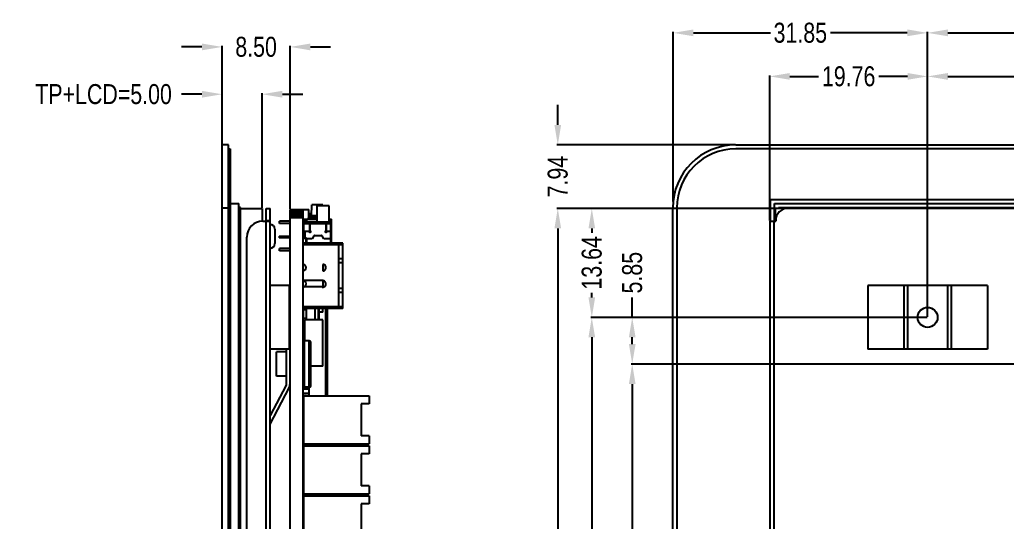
# Model space of a CAD drawing. Header units: inches. Extents: x -36 to 490, y -51 to 98.
# Drawn here: x 206.1 to 329.7, y 22.2 to 85 of the extents above; entities that cross this region are included whole.
import ezdxf

# ---------------------------------------------------------------- set-up
doc = ezdxf.new("R2010")
doc.units = ezdxf.units.IN
doc.header["$LTSCALE"] = 1.21
doc.header["$MEASUREMENT"] = 0
doc.header["$PDMODE"] = 3
doc.header["$PDSIZE"] = 0.3125
doc.layers.get('0').update_dxf_attribs({"linetype": 'CONTINUOUS'})
doc.layers.get('Defpoints').update_dxf_attribs({"linetype": 'CONTINUOUS'})
doc.layers.add('02___PRT_ALL_AXES', color=7, linetype='CONTINUOUS')
doc.layers.add('DIM', color=3, linetype='CONTINUOUS')
doc.styles.get("Standard").update_dxf_attribs({"font": 'txt', "width": 0.8})
doc.dimstyles.get("Standard").update_dxf_attribs({"dimtxt": 0.15625, "dimasz": 0.1875, "dimexe": 0.125, "dimexo": 0.0625, "dimgap": 0.09, "dimtad": 0, "dimtih": 1, "dimtoh": 1, "dimzin": 4, "dimdsep": 46, "dimtxsty": 'Standard', "dimblk": '_FILLED', "dimblk1": '_FILLED', "dimblk2": '_FILLED', "dimcen": 0.09, "dimazin": 1, "dimtp": 0.01, "dimtm": 0.01, "dimtfac": 1, "dimtofl": 0, "dimtmove": 0, "dimatfit": 3, "dimldrblk": '_FILLED', "dimfxl": 1, "dimtolj": 1, "dimtzin": 4, "dimarcsym": 0})

# ---------------------------------------------------------------- blocks, each defined once
blk = doc.blocks.new('_FILLED')
at = {"color": 0, "linetype": 'ByBlock'}
blk.add_solid([(0, 0), (-1, 0.167), (-1, -0.167)], dxfattribs=at)
blk = doc.blocks.new('*D61')
at = {"layer": 'Defpoints', "color": 0}
for p in [(231.4, 75.71), (231.4, 69.37), (236.4, 61.42)]:
    blk.add_point(p, dxfattribs=at)
at = {"layer": 'DIM', "color": 0, "lineweight": -2}
for p, q in [((228.86, 75.71), (226.32, 75.71)), ((231.4, 69.43), (231.4, 75.83)), ((236.4, 61.49), (236.4, 75.83)), ((238.94, 75.71), (241.48, 75.71))]:
    blk.add_line(p, q, dxfattribs=at)
at = {"layer": 'DIM', "color": 0, "lineweight": -2, "xscale": 2.54, "yscale": 2.54, "zscale": 2.54}
blk.add_blockref('_FILLED', (231.4, 75.71), dxfattribs=at)
at = {"layer": 'DIM', "color": 0, "lineweight": -2, "xscale": 2.54, "yscale": 2.54, "zscale": 2.54, "rotation": 180}
blk.add_blockref('_FILLED', (236.4, 75.71), dxfattribs=at)
at = {"layer": 'DIM', "color": 0, "insert": (216.56, 75.71), "char_height": 2.5, "attachment_point": 5, "line_spacing_factor": 2.5}
blk.add_mtext('\\A1;TP+LCD=5.00', dxfattribs=at)
blk = doc.blocks.new('*D62')
at = {"layer": 'Defpoints', "color": 0}
for p in [(231.4, 81.63), (231.4, 69.37), (239.9, 61.27)]:
    blk.add_point(p, dxfattribs=at)
at = {"layer": 'DIM', "color": 0, "lineweight": -2}
for p, q in [((228.86, 81.63), (226.32, 81.63)), ((231.4, 69.43), (231.4, 81.76)), ((239.9, 61.34), (239.9, 81.76)), ((242.44, 81.63), (244.98, 81.63))]:
    blk.add_line(p, q, dxfattribs=at)
at = {"layer": 'DIM', "color": 0, "lineweight": -2, "xscale": 2.54, "yscale": 2.54, "zscale": 2.54}
blk.add_blockref('_FILLED', (231.4, 81.63), dxfattribs=at)
at = {"layer": 'DIM', "color": 0, "lineweight": -2, "xscale": 2.54, "yscale": 2.54, "zscale": 2.54, "rotation": 180}
blk.add_blockref('_FILLED', (239.9, 81.63), dxfattribs=at)
at = {"layer": 'DIM', "color": 0, "insert": (235.65, 81.63), "char_height": 2.5, "attachment_point": 5, "line_spacing_factor": 2.5}
blk.add_mtext('\\A1;8.50', dxfattribs=at)
blk = doc.blocks.new('*D64')
at = {"layer": 'Defpoints', "color": 0}
for p in [(287.85, 83.39), (287.85, 62.24), (319.7, 47.79)]:
    blk.add_point(p, dxfattribs=at)
at = {"layer": 'DIM', "color": 0, "lineweight": -2}
for p, q in [((287.85, 62.3), (287.85, 83.51)), ((290.39, 83.39), (300.02, 83.39)), ((317.16, 83.39), (307.53, 83.39)), ((319.7, 47.85), (319.7, 83.51))]:
    blk.add_line(p, q, dxfattribs=at)
at = {"layer": 'DIM', "color": 0, "lineweight": -2, "xscale": 2.54, "yscale": 2.54, "zscale": 2.54, "rotation": 180}
blk.add_blockref('_FILLED', (287.85, 83.39), dxfattribs=at)
at = {"layer": 'DIM', "color": 0, "lineweight": -2, "xscale": 2.54, "yscale": 2.54, "zscale": 2.54}
blk.add_blockref('_FILLED', (319.7, 83.39), dxfattribs=at)
at = {"layer": 'DIM', "color": 0, "insert": (303.77, 83.39), "char_height": 2.5, "attachment_point": 5, "line_spacing_factor": 2.5}
blk.add_mtext('\\A1;31.85', dxfattribs=at)
blk = doc.blocks.new('*D65')
at = {"layer": 'Defpoints', "color": 0}
for p in [(445.9, 83.39), (319.7, 47.85), (445.9, 47.79)]:
    blk.add_point(p, dxfattribs=at)
at = {"layer": 'DIM', "color": 0, "lineweight": -2}
for p, q in [((319.7, 47.91), (319.7, 83.51)), ((322.24, 83.39), (378.21, 83.39)), ((443.36, 83.39), (387.39, 83.39)), ((445.9, 47.85), (445.9, 83.51))]:
    blk.add_line(p, q, dxfattribs=at)
at = {"layer": 'DIM', "color": 0, "lineweight": -2, "xscale": 2.54, "yscale": 2.54, "zscale": 2.54, "rotation": 180}
blk.add_blockref('_FILLED', (319.7, 83.39), dxfattribs=at)
at = {"layer": 'DIM', "color": 0, "lineweight": -2, "xscale": 2.54, "yscale": 2.54, "zscale": 2.54}
blk.add_blockref('_FILLED', (445.9, 83.39), dxfattribs=at)
at = {"layer": 'DIM', "color": 0, "insert": (382.8, 83.39), "char_height": 2.5, "attachment_point": 5, "line_spacing_factor": 2.5}
blk.add_mtext('\\A1;126.20', dxfattribs=at)
blk = doc.blocks.new('*D69')
at = {"layer": 'Defpoints', "color": 0}
for p in [(319.7, 77.94), (319.7, 47.85), (348.8, 42.05)]:
    blk.add_point(p, dxfattribs=at)
at = {"layer": 'DIM', "color": 0, "lineweight": -2}
for p, q in [((319.7, 47.91), (319.7, 78.06)), ((322.24, 77.94), (330.66, 77.94)), ((346.26, 77.94), (337.84, 77.94)), ((348.8, 42.11), (348.8, 78.06))]:
    blk.add_line(p, q, dxfattribs=at)
at = {"layer": 'DIM', "color": 0, "lineweight": -2, "xscale": 2.54, "yscale": 2.54, "zscale": 2.54, "rotation": 180}
blk.add_blockref('_FILLED', (319.7, 77.94), dxfattribs=at)
at = {"layer": 'DIM', "color": 0, "lineweight": -2, "xscale": 2.54, "yscale": 2.54, "zscale": 2.54}
blk.add_blockref('_FILLED', (348.8, 77.94), dxfattribs=at)
at = {"layer": 'DIM', "color": 0, "insert": (334.25, 77.94), "char_height": 2.5, "attachment_point": 5, "line_spacing_factor": 2.5}
blk.add_mtext('\\A1;29.10', dxfattribs=at)
blk = doc.blocks.new('*D77')
at = {"layer": 'Defpoints', "color": 0}
for p in [(319.7, 77.94), (299.94, 59.82), (319.7, 47.79)]:
    blk.add_point(p, dxfattribs=at)
at = {"layer": 'DIM', "color": 0, "lineweight": -2}
for p, q in [((299.94, 59.89), (299.94, 78.06)), ((302.44, 77.94), (306.06, 77.94)), ((317.2, 77.94), (313.58, 77.94)), ((319.7, 47.85), (319.7, 78.06))]:
    blk.add_line(p, q, dxfattribs=at)
at = {"layer": 'DIM', "color": 0, "lineweight": -2, "xscale": 2.5, "yscale": 2.5, "zscale": 2.5, "rotation": 180}
blk.add_blockref('_FILLED', (299.94, 77.94), dxfattribs=at)
at = {"layer": 'DIM', "color": 0, "lineweight": -2, "xscale": 2.5, "yscale": 2.5, "zscale": 2.5}
blk.add_blockref('_FILLED', (319.7, 77.94), dxfattribs=at)
at = {"layer": 'DIM', "color": 0, "insert": (309.82, 77.94), "char_height": 2.5, "attachment_point": 5}
blk.add_mtext('\\A1;19.76', dxfattribs=at)
blk = doc.blocks.new('*D79')
at = {"layer": 'Defpoints', "color": 0}
for p in [(273.41, 69.37), (295.69, 69.37), (300.64, 61.42)]:
    blk.add_point(p, dxfattribs=at)
at = {"layer": 'DIM', "color": 0, "lineweight": -2}
for p, q in [((273.41, 71.87), (273.41, 74.37)), ((295.63, 69.37), (273.28, 69.37)), ((300.58, 61.42), (273.28, 61.42)), ((273.41, 58.92), (273.41, 56.42))]:
    blk.add_line(p, q, dxfattribs=at)
at = {"layer": 'DIM', "color": 0, "lineweight": -2, "xscale": 2.5, "yscale": 2.5, "zscale": 2.5}
for p, rotation in [((273.41, 69.37), 270), ((273.41, 61.42), 90)]:
    blk.add_blockref('_FILLED', p, dxfattribs=dict(at, rotation=rotation))
at = {"layer": 'DIM', "color": 0, "insert": (273.41, 65.4), "char_height": 2.5, "attachment_point": 5, "rotation": 90}
blk.add_mtext('\\A1;7.94', dxfattribs=at)
blk = doc.blocks.new('*D80')
at = {"layer": 'Defpoints', "color": 0}
for p in [(300.64, 61.42), (273.41, -36.18), (300.69, -36.18)]:
    blk.add_point(p, dxfattribs=at)
at = {"layer": 'DIM', "color": 0, "lineweight": -2}
for p, q in [((300.58, 61.42), (273.28, 61.42)), ((273.41, 58.92), (273.41, 16.55)), ((273.41, -33.68), (273.41, 8.7)), ((300.63, -36.18), (273.28, -36.18))]:
    blk.add_line(p, q, dxfattribs=at)
at = {"layer": 'DIM', "color": 0, "lineweight": -2, "xscale": 2.5, "yscale": 2.5, "zscale": 2.5}
for p, rotation in [((273.41, 61.42), 90), ((273.41, -36.18), 270)]:
    blk.add_blockref('_FILLED', p, dxfattribs=dict(at, rotation=rotation))
at = {"layer": 'DIM', "color": 0, "insert": (273.41, 12.62), "char_height": 2.5, "attachment_point": 5, "rotation": 90}
blk.add_mtext('\\A1;97.60', dxfattribs=at)
blk = doc.blocks.new('*D81')
at = {"layer": 'Defpoints', "color": 0}
for p in [(277.67, 61.42), (300.05, 61.42), (319.7, 47.79)]:
    blk.add_point(p, dxfattribs=at)
at = {"layer": 'DIM', "color": 0, "lineweight": -2}
for p, q in [((299.99, 61.42), (277.54, 61.42)), ((277.67, 58.92), (277.67, 58.36)), ((277.67, 50.29), (277.67, 50.85)), ((319.64, 47.79), (277.54, 47.79))]:
    blk.add_line(p, q, dxfattribs=at)
at = {"layer": 'DIM', "color": 0, "lineweight": -2, "xscale": 2.5, "yscale": 2.5, "zscale": 2.5}
for p, rotation in [((277.67, 61.42), 90), ((277.67, 47.79), 270)]:
    blk.add_blockref('_FILLED', p, dxfattribs=dict(at, rotation=rotation))
at = {"layer": 'DIM', "color": 0, "insert": (277.67, 54.61), "char_height": 2.5, "attachment_point": 5, "rotation": 90}
blk.add_mtext('\\A1;13.64', dxfattribs=at)
blk = doc.blocks.new('*D82')
at = {"layer": 'Defpoints', "color": 0}
for p in [(319.7, 47.79), (277.67, -17.86), (319.7, -17.86)]:
    blk.add_point(p, dxfattribs=at)
at = {"layer": 'DIM', "color": 0, "lineweight": -2}
for p, q in [((319.64, 47.79), (277.54, 47.79)), ((277.67, 45.29), (277.67, 19.05)), ((277.67, -15.36), (277.67, 10.87)), ((319.64, -17.86), (277.54, -17.86))]:
    blk.add_line(p, q, dxfattribs=at)
at = {"layer": 'DIM', "color": 0, "lineweight": -2, "xscale": 2.5, "yscale": 2.5, "zscale": 2.5}
for p, rotation in [((277.67, 47.79), 90), ((277.67, -17.86), 270)]:
    blk.add_blockref('_FILLED', p, dxfattribs=dict(at, rotation=rotation))
at = {"layer": 'DIM', "color": 0, "insert": (277.67, 14.96), "char_height": 2.5, "attachment_point": 5, "rotation": 90}
blk.add_mtext('\\A1;65.65', dxfattribs=at)
blk = doc.blocks.new('*D83')
at = {"layer": 'Defpoints', "color": 0}
for p in [(282.73, 47.79), (288.31, 47.79), (345.9, 41.94)]:
    blk.add_point(p, dxfattribs=at)
at = {"layer": 'DIM', "color": 0, "lineweight": -2}
for p, q in [((282.73, 47.79), (282.73, 50.29)), ((288.25, 47.79), (282.61, 47.79)), ((282.73, 44.44), (282.73, 45.29)), ((345.84, 41.94), (282.61, 41.94))]:
    blk.add_line(p, q, dxfattribs=at)
at = {"layer": 'DIM', "color": 0, "lineweight": -2, "xscale": 2.5, "yscale": 2.5, "zscale": 2.5}
for p, rotation in [((282.73, 47.79), 90), ((282.73, 41.94), 270)]:
    blk.add_blockref('_FILLED', p, dxfattribs=dict(at, rotation=rotation))
at = {"layer": 'DIM', "color": 0, "insert": (282.73, 53.38), "char_height": 2.5, "attachment_point": 5, "rotation": 90}
blk.add_mtext('\\A1;5.85', dxfattribs=at)
blk = doc.blocks.new('*D84')
at = {"layer": 'Defpoints', "color": 0}
for p in [(345.9, 41.94), (282.73, -7.06), (345.9, -7.06)]:
    blk.add_point(p, dxfattribs=at)
at = {"layer": 'DIM', "color": 0, "lineweight": -2}
for p, q in [((345.84, 41.94), (282.61, 41.94)), ((282.73, 39.44), (282.73, 21.2)), ((282.73, -4.56), (282.73, 13.68)), ((345.84, -7.06), (282.61, -7.06))]:
    blk.add_line(p, q, dxfattribs=at)
at = {"layer": 'DIM', "color": 0, "lineweight": -2, "xscale": 2.5, "yscale": 2.5, "zscale": 2.5}
for p, rotation in [((282.73, 41.94), 90), ((282.73, -7.06), 270)]:
    blk.add_blockref('_FILLED', p, dxfattribs=dict(at, rotation=rotation))
at = {"layer": 'DIM', "color": 0, "insert": (282.73, 17.44), "char_height": 2.5, "attachment_point": 5, "rotation": 90}
blk.add_mtext('\\A1;49.00', dxfattribs=at)

msp = doc.modelspace()

# ---------------------------------------------------------------- linework, layer by layer
at = {"color": 7, "linetype": 'Continuous'}
for p, q in [((231.399, -41.391), (231.399, 69.369)), ((232.199, 69.369), (231.399, 69.369)), ((232.199, -41.391), (232.199, 69.369)), ((295.69, 69.369), (472.89, 69.369)), ((232.199, 68.869), (232.399, 68.869)), ((232.399, 68.869), (232.399, -40.891)), ((472.89, 68.869), (295.69, 68.869)), ((232.399, 62.039), (233.499, 62.039)), ((233.499, -36.731), (233.499, 62.039)), ((242.588, 60.481), (242.637, 61.881)), ((244.011, 61.881), (242.637, 61.881)), ((244.016, 61.725), (244.011, 61.881)), ((300.05, 59.825), (300.05, 62.539)), ((300.05, 62.539), (464.93, 62.539)), ((300.55, 59.825), (300.55, 62.039)), ((300.55, 62.039), (464.43, 62.039)), ((231.399, 61.489), (232.399, 61.489)), ((233.699, 61.539), (233.499, 61.539)), ((233.699, -36.231), (233.699, 61.539)), ((233.699, 61.425), (236.399, 61.425)), ((236.399, 61.425), (236.399, 59.822)), ((236.899, -35.675), (236.899, 61.425)), ((236.899, 61.425), (237.399, 61.425)), ((237.399, -35.675), (237.399, 61.425)), ((239.899, -11.776), (239.899, 61.233)), ((241.499, 61.233), (239.899, 61.233)), ((241.499, 61.198), (239.899, 61.198)), ((241.499, 61.097), (239.899, 61.097)), ((241.499, 60.937), (239.899, 60.937)), ((241.499, 60.728), (239.899, 60.728)), ((241.499, 61.233), (241.499, -11.776)), ((241.534, 59.826), (241.534, 61.284)), ((241.534, 61.284), (242.264, 61.284)), ((242.264, 60.398), (242.264, 61.284)), ((242.299, 60.855), (242.264, 60.855)), ((242.264, 60.728), (242.299, 60.728)), ((242.299, 60.855), (242.299, 60.435)), ((243.299, 59.726), (243.299, 61.725)), ((244.799, 61.725), (243.299, 61.725)), ((244.799, 59.526), (244.799, 61.725)), ((287.81, -33.511), (287.81, 61.489)), ((288.31, 61.489), (288.31, -33.511)), ((300.64, 61.425), (300.64, 59.825)), ((369.781, 61.425), (300.64, 61.425)), ((301.05, 61.425), (301.05, 61.539)), ((301.05, 61.539), (369.781, 61.539)), ((236.499, 59.825), (237.399, 59.825)), ((236.899, 59.925), (237.399, 59.925)), ((238.599, 59.526), (238.599, 59.826)), ((239.899, 59.826), (238.599, 59.826)), ((239.899, 59.526), (238.599, 59.526)), ((241.499, 60.485), (239.899, 60.485)), ((241.499, 60.224), (239.899, 60.224)), ((242.099, 59.826), (241.499, 59.826)), ((241.499, 59.526), (242.399, 59.526)), ((241.549, 60.081), (241.549, 59.826)), ((241.549, 60.081), (243.299, 60.081)), ((241.599, 59.526), (241.599, 58.526)), ((241.749, 60.081), (241.749, 59.826)), ((241.999, 59.726), (241.899, 59.726)), ((241.999, 59.726), (241.999, 59.526)), ((241.999, 59.726), (244.799, 59.726)), ((242.099, 59.726), (242.099, 59.826)), ((242.224, 60.081), (242.224, 60.281)), ((243.299, 60.281), (242.224, 60.281)), ((242.374, 58.526), (242.374, 59.526)), ((242.399, 58.626), (242.399, 59.726)), ((244.399, 59.476), (242.399, 59.476)), ((242.424, 60.081), (242.424, 60.481)), ((243.299, 60.481), (242.424, 60.481)), ((244.399, 59.726), (244.399, 58.626)), ((244.399, 59.526), (244.999, 59.526)), ((244.424, 59.526), (244.424, 58.526)), ((244.799, 60.081), (245.099, 60.081)), ((244.999, 59.726), (244.799, 59.726)), ((244.899, 59.725), (244.899, 60.081)), ((244.999, 57.087), (244.999, 59.726)), ((245.099, 57.087), (245.099, 60.081)), ((299.94, 59.825), (299.94, -35.425)), ((299.94, 59.825), (300.69, 59.825)), ((300.44, 59.825), (300.44, -35.425)), ((300.69, 59.925), (300.69, 59.825)), ((237.999, 58.825), (237.999, 57.025)), ((242.374, 58.526), (241.599, 58.526)), ((241.749, 58.426), (241.749, 57.712)), ((244.999, 58.526), (244.424, 58.526)), ((234.499, -33.425), (234.499, 57.825)), ((238.549, 57.931), (238.549, 57.731)), ((238.549, 57.931), (239.899, 57.931)), ((239.899, 57.731), (238.549, 57.731)), ((239.049, 57.931), (239.049, 57.731)), ((241.499, 57.687), (241.899, 57.687)), ((246.499, 57.087), (241.499, 57.087)), ((246.499, 56.884), (241.499, 56.884)), ((241.959, 57.712), (241.5, 57.712)), ((241.899, 57.087), (241.899, 57.687)), ((241.9, 57.382), (241.899, 57.382)), ((241.9, 57.306), (241.899, 57.306)), ((241.899, 57.232), (241.9, 57.232)), ((241.9, 57.232), (241.9, 57.382)), ((241.959, 57.712), (241.959, 57.087)), ((242.649, 57.626), (241.959, 57.626)), ((242.869, 57.979), (242.649, 57.626)), ((242.954, 58.026), (243.843, 58.026)), ((244.149, 57.626), (243.928, 57.979)), ((244.999, 57.626), (244.149, 57.626)), ((245.999, 49.111), (245.999, 56.884)), ((246.499, 48.908), (246.499, 57.087)), ((238.599, 56.126), (238.599, 56.426)), ((239.899, 56.426), (238.599, 56.426)), ((239.899, 56.126), (238.599, 56.126)), ((243.999, 54.42), (243.999, 53.62)), ((246.499, 55.109), (245.999, 55.109)), ((246.499, 54.601), (245.999, 54.601)), ((243.999, 52.388), (241.499, 52.388)), ((243.999, 52.388), (243.999, 51.588)), ((239.899, 51.789), (237.399, 51.789)), ((239.784, 51.789), (239.784, 43.789)), ((243.999, 51.588), (241.541, 51.588)), ((246.499, 51.407), (245.999, 51.407)), ((246.499, 50.899), (245.999, 50.899)), ((312.2, 51.789), (312.2, 43.789)), ((327.2, 51.789), (312.2, 51.789)), ((316.735, 51.789), (316.735, 43.789)), ((317.2, 51.789), (317.2, 43.789)), ((322.2, 51.789), (322.2, 43.789)), ((322.666, 51.789), (322.666, 43.789)), ((327.2, 51.789), (327.2, 43.789)), ((246.499, 49.111), (241.499, 49.111)), ((246.499, 48.908), (241.499, 48.908)), ((241.524, 48.456), (241.499, 48.456)), ((241.959, 48.736), (241.5, 48.736)), ((241.524, 48.257), (241.5, 48.257)), ((241.524, 48.736), (241.524, 47.639)), ((241.949, 47.639), (241.949, 48.736)), ((241.959, 48.503), (241.949, 48.503)), ((241.959, 48.503), (241.959, 48.908)), ((243.023, 48.908), (243.023, 47.47)), ((243.404, 48.908), (243.404, 47.47)), ((243.531, 48.839), (243.404, 48.839)), ((243.531, 48.585), (243.404, 48.585)), ((243.531, 47.47), (243.531, 48.839)), ((243.988, 48.439), (243.531, 48.439)), ((243.988, 48.439), (243.988, 48.908)), ((244.349, 48.908), (244.349, 37.96)), ((244.599, 37.96), (244.599, 48.908)), ((241.524, 48.088), (241.499, 48.088)), ((241.499, 47.788), (241.524, 47.788)), ((241.499, 47.719), (241.5, 47.719)), ((241.5, 47.169), (241.499, 47.169)), ((241.499, 47.091), (241.5, 47.091)), ((241.959, 47.639), (241.5, 47.639)), ((241.702, 47.364), (241.5, 47.364)), ((241.702, 47.47), (241.702, 44.839)), ((243.988, 47.47), (241.702, 47.47)), ((241.959, 47.47), (241.959, 47.639)), ((243.531, 48.001), (243.404, 48.001)), ((243.531, 47.747), (243.404, 47.747)), ((243.531, 47.493), (243.404, 47.493)), ((243.988, 41.67), (243.988, 47.47)), ((241.499, 46.291), (241.5, 46.291)), ((241.5, 45.899), (241.499, 45.899)), ((241.702, 46.766), (241.5, 46.766)), ((241.702, 46.68), (241.5, 46.68)), ((241.524, 46.65), (241.5, 46.65)), ((241.702, 46.185), (241.5, 46.185)), ((241.524, 46.68), (241.524, 46.185)), ((241.524, 44.735), (241.524, 46.135)), ((241.702, 46.135), (241.524, 46.135)), ((241.5, 45.724), (241.499, 45.724)), ((241.499, 45.625), (241.5, 45.625)), ((241.5, 45.354), (241.499, 45.354)), ((241.499, 45.179), (241.5, 45.179)), ((241.512, 44.705), (241.5, 44.705)), ((241.699, 39.039), (241.699, 44.839)), ((242.299, 37.96), (242.299, 44.839)), ((242.499, 39.239), (242.499, 44.639)), ((239.899, 43.789), (237.399, 43.789)), ((238.199, 40.414), (238.199, 43.464)), ((239.399, 43.464), (238.199, 43.464)), ((239.399, 43.789), (239.399, 39.315)), ((327.2, 43.789), (312.2, 43.789)), ((243.988, 41.67), (242.499, 41.67)), ((239.399, 40.414), (238.199, 40.414)), ((239.399, 39.315), (237.399, 35.513)), ((237.399, 34.439), (239.784, 38.973)), ((241.499, 38.898), (241.899, 38.898)), ((241.499, 38.829), (242.299, 38.829)), ((241.959, 38.873), (241.5, 38.873)), ((241.534, 38.873), (241.534, 38.849)), ((241.534, 38.849), (242.264, 38.849)), ((241.899, 39.039), (241.899, 38.898)), ((241.959, 39.039), (241.959, 38.873)), ((242.264, 38.849), (242.264, 39.039)), ((242.264, 39.004), (242.299, 39.004)), ((242.299, 38.279), (241.499, 38.279)), ((241.534, 38.104), (241.499, 38.104)), ((241.5, 37.734), (241.499, 37.734)), ((241.499, 37.559), (241.5, 37.559)), ((241.959, 37.971), (241.5, 37.971)), ((241.599, 37.121), (241.5, 37.121)), ((241.514, 37.926), (241.514, 37.166)), ((241.514, 37.926), (241.599, 37.926)), ((241.599, 37.166), (241.514, 37.166)), ((241.534, 37.971), (241.534, 38.259)), ((242.264, 38.259), (241.534, 38.259)), ((241.544, 37.136), (241.544, 37.956)), ((241.599, 37.956), (241.544, 37.956)), ((241.544, 37.136), (241.599, 37.136)), ((241.599, 37.96), (241.599, 31.96)), ((241.599, 37.96), (249.799, 37.96)), ((242.264, 37.96), (242.264, 38.259)), ((242.264, 38.104), (242.299, 38.104)), ((249.799, 37.96), (249.799, 36.96)), ((241.599, 37.009), (241.499, 37.009)), ((241.534, 36.834), (241.499, 36.834)), ((241.534, 36.634), (241.499, 36.634)), ((241.599, 36.26), (241.499, 36.26)), ((241.534, 36.26), (241.534, 36.989)), ((241.599, 36.989), (241.534, 36.989)), ((248.799, 36.96), (248.799, 32.96)), ((249.799, 36.96), (248.799, 36.96)), ((241.599, 35.66), (241.499, 35.66)), ((241.499, 35.378), (241.599, 35.378)), ((241.599, 35.353), (241.5, 35.353)), ((241.599, 34.26), (241.499, 34.26)), ((241.599, 33.66), (241.499, 33.66)), ((241.499, 33.49), (241.599, 33.49)), ((241.599, 34.602), (241.549, 34.593)), ((241.549, 34.26), (241.549, 34.593)), ((241.549, 34.445), (241.599, 34.454)), ((241.549, 33.49), (241.549, 33.66)), ((241.599, 33.09), (241.499, 33.09)), ((241.499, 32.22), (241.599, 32.22)), ((241.549, 32.22), (241.549, 33.09)), ((249.799, 32.96), (248.799, 32.96)), ((249.799, 32.96), (249.799, 31.96)), ((241.499, 31.82), (242.449, 31.82)), ((241.499, 31.325), (241.549, 31.325)), ((241.549, 30.717), (241.549, 31.82)), ((241.599, 31.96), (249.799, 31.96)), ((241.599, 31.699), (241.599, 25.699)), ((241.599, 31.699), (249.799, 31.699)), ((241.649, 31.96), (241.649, 31.82)), ((241.811, 31.96), (241.811, 31.82)), ((242.211, 31.96), (242.211, 31.82)), ((242.299, 31.82), (242.299, 31.699)), ((242.449, 31.82), (242.449, 31.96)), ((243.699, 31.96), (243.699, 31.699)), ((243.849, 31.699), (243.849, 31.96)), ((249.799, 31.699), (249.799, 30.699)), ((241.499, 30.474), (241.599, 30.474)), ((241.599, 29.999), (241.499, 29.999)), ((241.599, 30.856), (241.549, 30.865)), ((241.549, 30.717), (241.599, 30.708)), ((248.799, 30.699), (248.799, 26.699)), ((249.799, 30.699), (248.799, 30.699)), ((241.599, 29.399), (241.499, 29.399)), ((241.499, 28.934), (241.514, 28.934)), ((241.499, 28.763), (241.522, 28.763)), ((241.514, 29.399), (241.514, 28.806)), ((241.599, 28.806), (241.514, 28.806)), ((241.514, 28.742), (241.514, 28.049)), ((241.514, 28.742), (241.599, 28.742)), ((241.524, 27.999), (241.524, 28.674)), ((241.599, 28.674), (241.524, 28.674)), ((241.544, 28.776), (241.544, 29.399)), ((241.544, 28.776), (241.599, 28.776)), ((241.544, 28.674), (241.544, 28.772)), ((241.599, 28.772), (241.544, 28.772)), ((241.499, 28.049), (241.524, 28.049)), ((241.599, 27.999), (241.499, 27.999)), ((241.599, 27.399), (241.499, 27.399)), ((241.514, 28.369), (241.524, 28.369)), ((241.514, 28.099), (241.524, 28.099)), ((241.524, 25.346), (241.524, 27.399)), ((241.514, 27.099), (241.514, 26.829)), ((241.524, 27.099), (241.514, 27.099)), ((241.524, 26.829), (241.514, 26.829)), ((249.799, 26.699), (248.799, 26.699)), ((249.799, 26.699), (249.799, 25.699)), ((241.499, 25.346), (241.599, 25.346)), ((241.599, 25.699), (249.799, 25.699)), ((241.599, 25.461), (241.599, 19.461)), ((241.599, 25.461), (249.799, 25.461)), ((243.499, 25.699), (243.499, 25.461)), ((243.799, 25.699), (243.799, 25.461)), ((244.419, 25.699), (244.419, 25.461)), ((244.449, 25.699), (244.449, 25.461)), ((244.599, 25.461), (244.599, 25.699)), ((244.749, 25.699), (244.749, 25.461)), ((249.799, 25.461), (249.799, 24.461)), ((241.599, 23.761), (241.499, 23.761)), ((248.799, 24.461), (248.799, 20.461)), ((249.799, 24.461), (248.799, 24.461)), ((241.599, 23.161), (241.499, 23.161)), ((241.599, 23.059), (241.499, 23.059)), ((241.499, 22.799), (241.599, 22.799)), ((241.599, 22.884), (241.5, 22.884))]:
    msp.add_line(p, q, dxfattribs=at)
msp.add_circle((319.7, 47.789), 1.25, dxfattribs=at)
for centre, radius, start, end in [((295.69, 61.489), 7.88, 90, 180), ((295.69, 61.489), 7.38, 90, 180), ((302.19, 59.925), 1.5, 90, 180), ((236.499, 57.825), 2, 90, 180), ((237.399, 58.825), 0.6, 0, 90), ((241.899, 59.426), 0.3, 90, 160.35164), ((242.424, 60.281), 0.2, 90, 180), ((241.849, 58.426), 0.1, 90, 180), ((242.226, 58.426), 0.1, 30, 90), ((242.399, 58.526), 0.1, 210, 90), ((244.399, 58.526), 0.1, 90, 330), ((244.572, 58.426), 0.1, 90, 150), ((244.949, 58.426), 0.1, 60, 90), ((237.399, 57.025), 0.6, 270, 0), ((242.954, 57.926), 0.1, 90, 147.99462), ((243.843, 57.926), 0.1, 32.00538, 90), ((241.499, 54.017), 0.4, 269.99853, 89.99853), ((243.999, 54.017), 0.4, 269.95902, 90.00712), ((241.499, 51.985), 0.4, 269.99853, 89.99853), ((243.999, 51.981), 0.4, 259.99287, 89.99985), ((241.699, 44.639), 0.2, 90, 180), ((242.299, 44.639), 0.2, 0, 90), ((238.899, 39.439), 1, 332.25661, 0), ((241.699, 39.239), 0.2, 180, 270), ((242.299, 39.239), 0.2, 270, 0), ((241.544, 37.926), 0.03, 90, 180), ((241.544, 37.166), 0.03, 180, 270), ((241.544, 28.806), 0.03, 180, 270), ((241.544, 28.742), 0.03, 90, 180), ((241.544, 28.369), 0.03, 133.03381, 180), ((241.544, 26.829), 0.03, 180, 226.96619), ((241.849, 22.489), 0.35, 180, 224.33401)]:
    msp.add_arc(centre, radius, start, end, dxfattribs=at)
at = {"layer": '02___PRT_ALL_AXES', "color": 7, "linetype": 'Continuous'}
for p, q in [((242.299, 44.839), (241.699, 44.839)), ((242.299, 39.039), (241.699, 39.039))]:
    msp.add_line(p, q, dxfattribs=at)

# ---------------------------------------------------------------- dimensions: what is measured, and where the dimension line sits
at = {"layer": 'DIM'}
for base, p1, p2, override, picture, middle in [((287.846, 83.388), (319.7, 47.789), (287.846, 62.236), {"dimtxt": 2.5, "dimasz": 2.54, "dimtih": 0, "dimtoh": 0, "dimzin": 0, "dimcen": 0.198, "dimadec": 0, "dimazin": 0, "dimtp": 0, "dimtm": 0, "dimtdec": 4, "dimtzin": 0}, '*D64', (303.773, 83.388)), ((445.9, 83.388), (319.7, 47.851), (445.9, 47.789), {"dimtxt": 2.5, "dimasz": 2.54, "dimtih": 0, "dimtoh": 0, "dimzin": 0, "dimcen": 0.198, "dimadec": 0, "dimazin": 0, "dimtp": 0, "dimtm": 0, "dimtdec": 4, "dimtzin": 0}, '*D65', (382.8, 83.388)), ((231.399, 81.63), (239.899, 61.274), (231.399, 69.369), {"dimtxt": 2.5, "dimasz": 2.54, "dimtih": 0, "dimtoh": 0, "dimzin": 0, "dimcen": 0.198, "dimadec": 0, "dimazin": 0, "dimtp": 0, "dimtm": 0, "dimtdec": 4, "dimtzin": 0}, '*D62', (235.649, 81.63)), ((319.7, 77.939), (299.94, 59.825), (319.7, 47.789), {"dimtxt": 2.5, "dimasz": 2.5, "dimtih": 0, "dimtoh": 0, "dimzin": 0, "dimcen": 0.198, "dimadec": 0, "dimazin": 0, "dimtp": 0, "dimtm": 0, "dimtdec": 4, "dimtzin": 0}, '*D77', (309.82, 77.939)), ((319.7, 77.939), (348.8, 42.051), (319.7, 47.851), {"dimtxt": 2.5, "dimasz": 2.54, "dimtih": 0, "dimtoh": 0, "dimzin": 0, "dimcen": 0.198, "dimadec": 0, "dimazin": 0, "dimtp": 0, "dimtm": 0, "dimtdec": 4, "dimtzin": 0}, '*D69', (334.25, 77.939))]:
    dim = msp.add_linear_dim(base=base, p1=p1, p2=p2, dimstyle='Standard', override=override, dxfattribs=at)
    dim.commit()
    dim.dimension.update_dxf_attribs({"geometry": picture, "text_midpoint": middle})
dim = msp.add_linear_dim(base=(231.399, 75.707), p1=(236.399, 61.425), p2=(231.399, 69.369), text='TP+LCD=<>', dimstyle='Standard', override={"dimtxt": 2.5, "dimasz": 2.54, "dimtih": 0, "dimtoh": 0, "dimzin": 0, "dimpost": '<>', "dimcen": 0.198, "dimadec": 0, "dimazin": 0, "dimtp": 0, "dimtm": 0, "dimtdec": 4, "dimtzin": 0}, dxfattribs=at)
dim.commit()
dim.dimension.update_dxf_attribs({"geometry": '*D61', "text_midpoint": (216.562, 75.707)})
for base, p1, p2, picture, middle in [((273.408, 69.369), (300.64, 61.425), (295.69, 69.369), '*D79', (273.408, 65.397)), ((273.408, -36.175), (300.64, 61.425), (300.69, -36.175), '*D80', (273.408, 12.625)), ((277.668, 61.425), (319.7, 47.789), (300.05, 61.425), '*D81', (277.668, 54.607)), ((282.734, 47.789), (345.9, 41.939), (288.31, 47.789), '*D83', (282.734, 53.379)), ((277.668, -17.861), (319.7, 47.789), (319.7, -17.861), '*D82', (277.668, 14.964)), ((282.734, -7.061), (345.9, 41.939), (345.9, -7.061), '*D84', (282.734, 17.439))]:
    dim = msp.add_linear_dim(base=base, p1=p1, p2=p2, angle=90, dimstyle='Standard', override={"dimtxt": 2.5, "dimasz": 2.5, "dimtih": 0, "dimtoh": 0, "dimzin": 0, "dimcen": 0.198, "dimadec": 0, "dimazin": 0, "dimtp": 0, "dimtm": 0, "dimtdec": 4, "dimtzin": 0}, dxfattribs=at)
    dim.commit()
    dim.dimension.update_dxf_attribs({"geometry": picture, "text_midpoint": middle})

doc.saveas('drawing.dxf')
